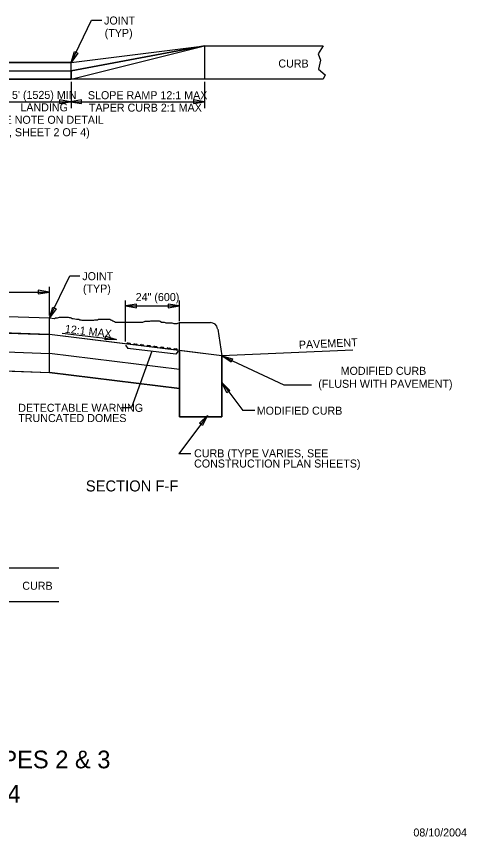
# Model space of a CAD drawing. Extents: x 1.2 to 16.4, y 0.2 to 9.8.
# Drawn here: x 11.31 to 16.37, y 0.23 to 9.45 of the extents above; entities that cross this region are included whole.
import ezdxf

# ---------------------------------------------------------------- set-up
doc = ezdxf.new("R2010")
doc.units = 0
for name, color, linetype in [('SD_P_Dimension Lines', 7, 'Continuous'), ('SD_P_Dimension Text', 7, 'Continuous'), ('SD_P_Frame', 7, 'Continuous'), ('SD_P_Prop Object Lines', 7, 'Continuous'), ('SD_P_Shading', 7, 'Continuous'), ('SD_P_Subtitles', 7, 'Continuous'), ('SD_X_Exist Object Lines', 7, 'Continuous')]:
    doc.layers.add(name, color=color, linetype=linetype)

msp = doc.modelspace()

# ---------------------------------------------------------------- linework, layer by layer
at = {"layer": 'SD_P_Dimension Lines'}
for p, q in [((11.924, 8.935), (12.1544, 9.4092)), ((12.1544, 9.4092), (12.2674, 9.4092)), ((11.924, 8.935), (11.9611, 9.0562)), ((11.9987, 9.0374), (11.924, 8.935)), ((11.9611, 9.0562), (11.9987, 9.0374)), ((11.924, 8.717), (11.924, 8.42)), ((13.424, 8.717), (13.424, 8.42)), ((11.167, 8.492), (11.917, 8.492)), ((11.917, 8.492), (11.792, 8.513)), ((11.792, 8.513), (11.792, 8.471)), ((11.792, 8.471), (11.917, 8.492)), ((12.042, 8.513), (11.917, 8.492)), ((11.917, 8.492), (13.424, 8.492)), ((11.917, 8.492), (12.042, 8.471)), ((12.042, 8.471), (12.042, 8.513)), ((13.424, 8.492), (13.299, 8.513)), ((13.299, 8.513), (13.299, 8.471)), ((13.299, 8.471), (13.424, 8.492)), ((11.6791, 6.061), (11.9095, 6.5352)), ((11.9095, 6.5352), (12.0225, 6.5352)), ((11.6791, 6.3519), (11.5541, 6.3729)), ((11.5541, 6.3729), (11.5541, 6.3309)), ((11.6791, 6.0904), (11.6791, 6.4119)), ((9.5721, 6.3519), (11.6791, 6.3519)), ((11.5541, 6.3309), (11.6791, 6.3519)), ((11.6791, 6.061), (11.7162, 6.1822)), ((11.7162, 6.1822), (11.7538, 6.1634)), ((12.5341, 5.796), (12.5341, 6.256)), ((12.6591, 6.217), (12.5341, 6.196)), ((12.5341, 6.196), (13.1421, 6.196)), ((12.5341, 6.196), (12.6591, 6.175)), ((12.6591, 6.175), (12.6591, 6.217)), ((13.1421, 6.196), (13.0171, 6.217)), ((13.0171, 6.217), (13.0171, 6.175)), ((13.0171, 6.175), (13.1421, 6.196)), ((13.1421, 6.027), (13.1421, 6.256)), ((11.7538, 6.1634), (11.6791, 6.061)), ((11.8221, 5.891), (12.4331, 5.821)), ((12.3065, 5.8144), (12.3113, 5.8562)), ((12.4331, 5.821), (12.3065, 5.8144)), ((12.3113, 5.8562), (12.4331, 5.821)), ((12.5351, 5.757), (12.5621, 5.719)), ((13.1001, 5.656), (12.5621, 5.719)), ((12.8311, 5.688), (12.6031, 5.054)), ((13.1271, 5.689), (13.1001, 5.656)), ((13.6191, 5.635), (14.3161, 5.309)), ((13.7234, 5.563), (13.6191, 5.635)), ((13.6191, 5.635), (13.7412, 5.6011)), ((13.7412, 5.6011), (13.7234, 5.563)), ((13.6191, 5.334), (13.8541, 5.02)), ((13.6771, 5.2213), (13.6191, 5.334)), ((13.6191, 5.334), (13.7108, 5.2465)), ((14.3161, 5.309), (14.6291, 5.309)), ((13.7108, 5.2465), (13.6771, 5.2213)), ((12.4891, 5.054), (12.6031, 5.054)), ((13.9901, 5.02), (13.8541, 5.02)), ((13.4591, 4.966), (13.1361, 4.535)), ((13.3673, 4.8785), (13.4591, 4.966)), ((13.4591, 4.966), (13.4009, 4.8534)), ((13.4009, 4.8534), (13.3673, 4.8785)), ((13.2721, 4.535), (13.1361, 4.535))]:
    msp.add_line(p, q, dxfattribs=at)
at = {"layer": 'SD_P_Prop Object Lines'}
for p, q in [((11.924, 8.935), (13.424, 9.122)), ((11.924, 8.747), (13.424, 9.122)), ((11.924, 8.841), (13.424, 9.121)), ((13.424, 9.122), (13.424, 8.747)), ((13.424, 9.122), (14.758, 9.122)), ((11.924, 8.934), (11.174, 8.934)), ((11.924, 8.747), (11.924, 8.935)), ((11.924, 8.747), (11.924, 8.934)), ((11.174, 8.841), (11.924, 8.841)), ((11.174, 8.747), (11.924, 8.747)), ((14.758, 8.747), (11.924, 8.747)), ((13.424, 8.747), (12.674, 8.747)), ((9.5721, 6.135), (11.6791, 6.061)), ((11.6791, 5.4497), (11.6791, 6.061)), ((13.1421, 5.695), (13.1421, 6.01)), ((13.1421, 6.01), (13.4931, 6.01)), ((9.5655, 5.9492), (11.6725, 5.8752)), ((13.5731, 5.937), (13.6191, 5.635)), ((13.5731, 5.937), (13.6191, 5.635)), ((13.6191, 5.636), (11.6791, 5.8752)), ((9.5721, 5.7363), (11.6791, 5.6623)), ((12.5638, 5.7799), (12.5839, 5.7774)), ((12.6385, 5.7707), (12.6586, 5.7682)), ((12.7132, 5.7615), (12.7333, 5.7591)), ((12.7879, 5.7524), (12.808, 5.7499)), ((12.8627, 5.7432), (12.8828, 5.7407)), ((12.9374, 5.734), (12.9575, 5.7316)), ((13.0121, 5.7249), (13.0322, 5.7224)), ((13.1421, 5.482), (11.6791, 5.6623)), ((13.0868, 5.7157), (13.1069, 5.7132)), ((13.1421, 4.95), (13.1421, 5.695)), ((15.0941, 5.7), (13.6191, 5.635)), ((13.6191, 5.635), (13.6191, 4.95)), ((9.5721, 5.5237), (11.6791, 5.4497)), ((13.1421, 5.269), (11.6791, 5.4497)), ((13.6191, 4.95), (13.1421, 4.95)), ((11.785, 3.247), (11.132, 3.247)), ((9.115, 2.872), (11.785, 2.872))]:
    msp.add_line(p, q, dxfattribs=at)
msp.add_lwpolyline([(14.758, 9.122), (14.702, 9.029), (14.729, 8.958), (14.706, 8.859), (14.781, 8.796), (14.758, 8.747)], dxfattribs=at)
for centre, radius, start, end in [((13.4912, 5.93), 0.0796, 7.12502, 90), ((12.569, 5.7544), 0.026, 101.69733, 146.62669), ((12.5726, 5.754), 0.026, 19.38375, 64.31311), ((12.6438, 5.7452), 0.026, 101.69733, 146.62669), ((12.6473, 5.7448), 0.026, 19.38375, 64.31311), ((12.7185, 5.7361), 0.026, 101.69733, 146.62669), ((12.722, 5.7356), 0.026, 19.38375, 64.31311), ((12.7932, 5.7269), 0.026, 101.69733, 146.62669), ((12.7968, 5.7265), 0.026, 19.38375, 64.31311), ((12.8679, 5.7177), 0.026, 101.69733, 146.62669), ((12.8715, 5.7173), 0.026, 19.38375, 64.31311), ((12.9427, 5.7086), 0.026, 101.69733, 146.62669), ((12.9462, 5.7081), 0.026, 19.38375, 64.31311), ((13.0174, 5.6994), 0.026, 101.69733, 146.62669), ((13.0209, 5.699), 0.026, 19.38375, 64.31311), ((13.0921, 5.6902), 0.026, 101.69733, 146.62669), ((13.0957, 5.6898), 0.026, 19.38375, 64.31311)]:
    msp.add_arc(centre, radius, start, end, dxfattribs=at)
at = {"layer": 'SD_P_Shading'}
for p, q in [((13.6191, 5.636), (13.1421, 5.6948)), ((13.1421, 5.6948), (13.1421, 4.95)), ((13.6191, 4.95), (13.6191, 5.636)), ((13.1421, 4.95), (13.6191, 4.95))]:
    msp.add_line(p, q, dxfattribs=at)
for points in [[(11.174, 8.841), (9.674, 9.122), (11.174, 8.935), (11.924, 8.934), (13.424, 9.122), (11.924, 8.841), (11.924, 8.747), (11.174, 8.747)], [(11.924, 8.747), (13.424, 9.122), (13.424, 8.747)], [(9.5655, 5.9492), (9.5721, 5.5237), (11.6791, 5.4497), (13.1421, 5.269), (13.1421, 5.695), (11.6791, 5.875), (11.6725, 5.8752)]]:
    msp.add_lwpolyline(points, close=True, dxfattribs=at)
at = {"layer": 'SD_X_Exist Object Lines'}
for p, q in [((13.2401, 9.0867), (13.2401, 9.0991)), ((13.2901, 9.096), (13.2901, 9.1053)), ((13.3401, 9.1053), (13.3401, 9.1115)), ((13.3901, 9.1178), (13.3901, 9.122))]:
    msp.add_line(p, q, dxfattribs=at)
for points in [[(11.6791, 6.061), (11.7381, 6.056), (11.7481, 6.061), (11.7591, 6.061), (11.7701, 6.061), (11.7811, 6.066), (11.7921, 6.071), (11.8031, 6.071), (11.8141, 6.071), (11.8251, 6.071), (11.8361, 6.071), (11.8571, 6.071), (11.8681, 6.071), (11.8791, 6.071), (11.8901, 6.071), (11.9011, 6.066), (11.9121, 6.066), (11.9231, 6.061), (11.9341, 6.056), (11.9451, 6.056), (11.9661, 6.051), (11.9831, 6.046), (11.9991, 6.046), (12.0101, 6.046), (12.0211, 6.041), (12.0321, 6.041), (12.0431, 6.035), (12.0541, 6.035), (12.0701, 6.035), (12.0811, 6.035), (12.0921, 6.035), (12.1191, 6.035), (12.1301, 6.035), (12.1411, 6.035), (12.1571, 6.035), (12.1681, 6.035), (12.1791, 6.035), (12.1901, 6.041), (12.2061, 6.041), (12.2221, 6.041), (12.2331, 6.046), (12.2441, 6.046), (12.2551, 6.046), (12.2711, 6.046), (12.2821, 6.046), (12.2931, 6.046), (12.3041, 6.046), (12.3151, 6.046), (12.3311, 6.046), (12.3481, 6.046)], [(12.3481, 6.046), (12.3591, 6.046), (12.3701, 6.041), (12.3801, 6.035), (12.3911, 6.03), (12.4021, 6.025), (12.4131, 6.02), (12.4241, 6.015), (12.4351, 6.015), (12.4461, 6.015), (12.4571, 6.015), (12.4681, 6.015), (12.4791, 6.015), (12.5111, 6.015), (12.5331, 6.015), (12.5441, 6.015), (12.5551, 6.015), (12.5661, 6.015), (12.5771, 6.015), (12.5981, 6.015), (12.6091, 6.015), (12.6201, 6.015), (12.6311, 6.015), (12.6421, 6.015), (12.6531, 6.015), (12.6641, 6.015), (12.6801, 6.015), (12.6961, 6.015), (12.7071, 6.015), (12.7181, 6.015), (12.7291, 6.015), (12.7561, 6.025), (12.7671, 6.025), (12.7781, 6.025), (12.7891, 6.025), (12.8111, 6.025), (12.8221, 6.03), (12.8381, 6.03), (12.8491, 6.03), (12.8601, 6.03), (12.8711, 6.03), (12.8821, 6.03), (12.8931, 6.03), (12.9141, 6.03), (12.9251, 6.025), (12.9421, 6.015), (12.9581, 6.015), (12.9691, 6.015), (12.9801, 6.01), (12.9911, 6.005), (13.0021, 6.005), (13.0181, 6.005)], [(13.0181, 6.005), (13.0291, 6.005), (13.0401, 6.005), (13.0561, 6.005), (13.0781, 6), (13.0891, 6), (13.1001, 6), (13.1161, 6), (13.1421, 6.01), (13.1421, 6.01)]]:
    msp.add_lwpolyline(points, dxfattribs=at)

# ---------------------------------------------------------------- texts
at = {"layer": 'SD_P_Dimension Text'}
for s, height, p in [('JOINT', 0.09, (12.2942, 9.3601)), ('(TYP)', 0.09, (12.3014, 9.2203)), ('CURB', 0.09, (14.2554, 8.8769)), ("5' (1525) MIN", 0.089998, (11.2583, 8.524)), ('SLOPE RAMP 12:1 MAX', 0.09, (12.1122, 8.5207)), ('LANDING', 0.09, (11.3526, 8.3841)), ('TAPER CURB 2:1 MAX', 0.09, (12.1238, 8.3808)), ('(SEE NOTE ON DETAIL', 0.089998, (10.9745, 8.2443)), ('C-2, SHEET 2 OF 4)', 0.089998, (11.0299, 8.1044)), ('JOINT', 0.09, (12.0493, 6.4861)), ('(TYP)', 0.09, (12.0565, 6.3463)), ('24" (600)', 0.09, (12.65, 6.251)), ('MODIFIED CURB', 0.09, (14.9561, 5.4219)), ('(FLUSH WITH PAVEMENT)', 0.09, (14.7041, 5.2759)), ('DETECTABLE WARNING', 0.09, (11.3291, 5.006)), ('TRUNCATED DOMES', 0.09, (11.3291, 4.891)), ('MODIFIED CURB', 0.09, (14.0122, 4.9741)), ('CURB (TYPE VARIES, SEE', 0.09, (13.3072, 4.4948)), ('CONSTRUCTION PLAN SHEETS)', 0.09, (13.3072, 4.3799)), ('CURB', 0.09, (11.3742, 3.0058))]:
    msp.add_text(s, height=height, dxfattribs=at).set_placement(p)
for s, rotation, p in [('12:1 MAX', 353.57596, (11.8501, 5.8966)), ('PAVEMENT', 2.52176, (14.4879, 5.7149))]:
    msp.add_text(s, height=0.09, rotation=rotation, dxfattribs=at).set_placement(p)
at = {"layer": 'SD_P_Frame'}
for s, height, p in [('CURB RAMP SECTIONS FOR TYPES 2 & 3  ', 0.198996, (7.0578, 0.9984)), ('4', 0.199, (11.206, 0.6127)), ('08/10/2004', 0.09, (15.7747, 0.232))]:
    msp.add_text(s, height=height, dxfattribs=at).set_placement(p)
at = {"layer": 'SD_P_Subtitles'}
msp.add_text('SECTION F-F', height=0.124002, dxfattribs=at).set_placement((12.089, 4.1109))

doc.saveas('drawing.dxf')
